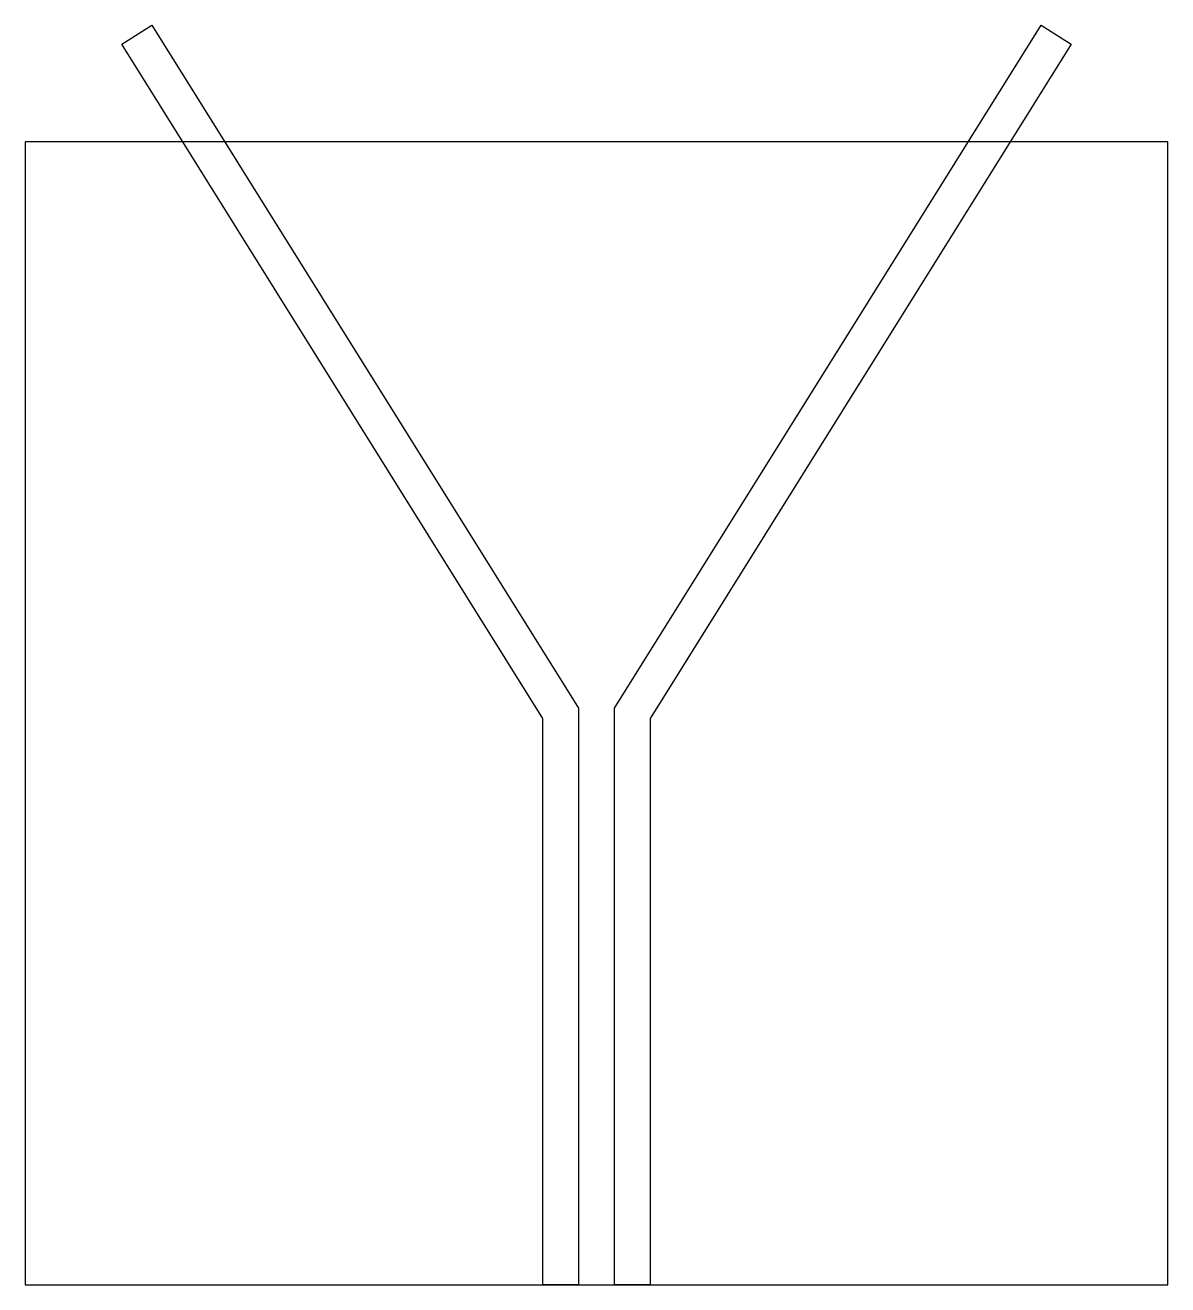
# Model space of a CAD drawing. Header units: millimetres. Extents: x 0 to 1016, y 0 to 1120.
import ezdxf

# ---------------------------------------------------------------- set-up
doc = ezdxf.new("R2010")
doc.units = ezdxf.units.MM

msp = doc.modelspace()

# ---------------------------------------------------------------- linework, layer by layer
at = {"layer": 'ARCHITECTURE'}
for points in [[(460.375, 0), (460.375, 503.4479), (85.8348, 1102.8375), (112.7603, 1119.6625), (492.125, 512.5521), (492.125, 0)], [(523.875, 0), (523.875, 512.5521), (903.2397, 1119.6625), (930.1652, 1102.8375), (555.625, 503.4479), (555.625, 0)]]:
    msp.add_lwpolyline(points, close=True, dxfattribs=at)
at = {"layer": 'PANEL_OUTLINE'}
msp.add_lwpolyline([(0, 0), (1016, 0), (1016, 1016), (0, 1016)], close=True, dxfattribs=at)

doc.saveas('drawing.dxf')
